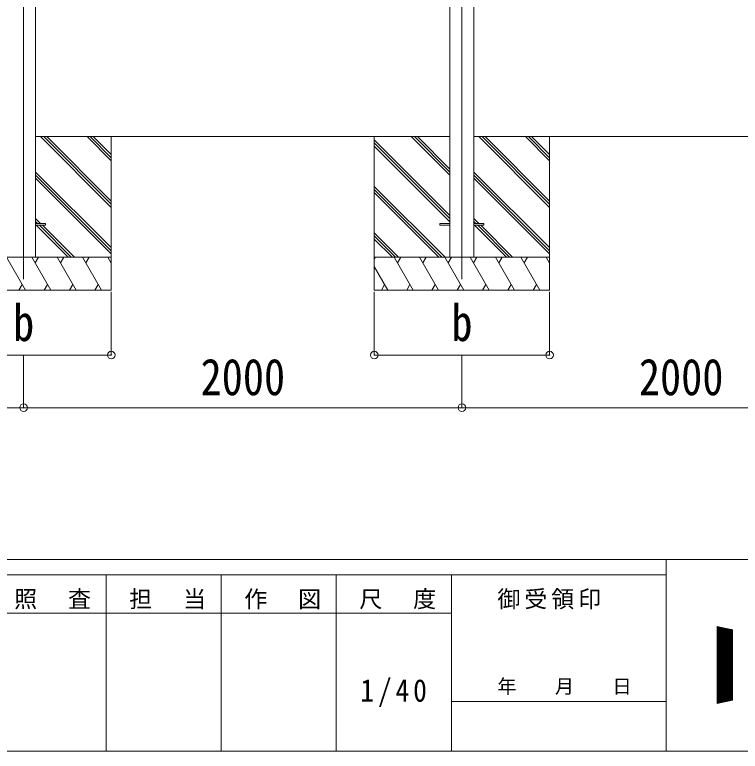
# Model space of a CAD drawing. Units: millimetres at full size. Extents: x -9783 to 9892, y -6828 to 6752.
# Drawn here: x 3313 to 6624, y -6828 to -3468 of the extents above; entities that cross this region are included whole.
import ezdxf
from ezdxf.enums import TextEntityAlignment as Align

# ---------------------------------------------------------------- set-up
doc = ezdxf.new("R2010")
doc.units = ezdxf.units.MM
doc.header["$LTSCALE"] = 35
doc.header["$PDMODE"] = 32
doc.header["$PDSIZE"] = 35
for name, color, linetype, lineweight in [('0-0_0', 7, 'Continuous', 9), ('0-1_本体', 4, 'Continuous', 9), ('0-2_部品', 7, 'Continuous', 9), ('0-8_PARTS2', 2, 'Continuous', 9), ('0-A_寸法', 6, 'Continuous', 9), ('F-0_240', 7, 'Continuous', 9)]:
    doc.layers.add(name, color=color, linetype=linetype, lineweight=lineweight)
doc.styles.add('ＭＳ ゴシック', font='')
doc.styles.get('ＭＳ ゴシック').set_extended_font_data('MS Gothic')

msp = doc.modelspace()

# ---------------------------------------------------------------- linework, layer by layer
at = {"layer": '0-0_0'}
for p, q in [((5298.87, -4024.33), (3408.87, -4024.33)), ((3753.87, -4346.79), (3431.41, -4024.33)), ((3753.87, -4332.64), (3445.55, -4024.33)), ((3753.87, -4318.5), (3459.69, -4024.33)), ((3753.87, -4134.66), (3643.54, -4024.33)), ((3753.87, -4120.51), (3657.68, -4024.33)), ((3753.87, -4106.37), (3671.83, -4024.33)), ((3753.87, -4024.33), (3753.87, -4724.32)), ((4953.87, -4024.33), (4953.87, -4724.32)), ((5298.87, -4200.16), (5123.04, -4024.33)), ((5298.87, -4186.01), (5137.18, -4024.33)), ((5298.87, -4171.87), (5151.33, -4024.33)), ((7298.87, -4024.33), (5408.87, -4024.33)), ((5753.87, -4346.79), (5431.41, -4024.33)), ((5753.87, -4332.64), (5445.55, -4024.33)), ((5753.87, -4318.5), (5459.69, -4024.33)), ((5753.87, -4134.66), (5643.54, -4024.33)), ((5753.87, -4120.51), (5657.68, -4024.33)), ((5753.87, -4106.37), (5671.83, -4024.33)), ((5753.87, -4024.33), (5753.87, -4724.32)), ((5298.87, -4384), (4953.87, -4039)), ((5298.87, -4398.14), (4953.87, -4053.15)), ((5298.87, -4412.29), (4953.87, -4067.29)), ((3753.87, -4530.63), (3408.87, -4185.64)), ((3753.87, -4544.78), (3408.87, -4199.78)), ((5753.87, -4530.63), (5408.87, -4185.64)), ((5753.87, -4544.78), (5408.87, -4199.78)), ((3753.87, -4558.92), (3408.87, -4213.92)), ((5753.87, -4558.92), (5408.87, -4213.92)), ((5277.06, -4574.32), (4953.87, -4251.14)), ((5262.92, -4574.32), (4953.87, -4265.28)), ((5248.78, -4574.32), (4953.87, -4279.42)), ((3430.93, -4419.83), (3408.87, -4397.77)), ((5430.93, -4419.83), (5408.87, -4397.77)), ((3416.79, -4419.83), (3408.87, -4411.91)), ((3557.15, -4574.32), (3411.65, -4428.83)), ((3571.29, -4574.32), (3425.79, -4428.83)), ((3585.43, -4574.32), (3439.93, -4428.83)), ((5416.79, -4419.83), (5408.87, -4411.91)), ((5557.15, -4574.32), (5411.65, -4428.83)), ((5571.29, -4574.32), (5425.79, -4428.83)), ((5585.43, -4574.32), (5439.93, -4428.83)), ((5064.93, -4574.32), (4953.87, -4463.27)), ((5050.79, -4574.32), (4953.87, -4477.41)), ((5036.65, -4574.32), (4953.87, -4491.55)), ((2953.87, -4574.32), (3753.87, -4574.32)), ((3362.72, -4724.32), (3276.11, -4574.32)), ((3478.19, -4724.32), (3391.58, -4574.32)), ((3406.58, -4600.31), (3421.59, -4574.32)), ((3593.66, -4724.32), (3507.05, -4574.32)), ((3522.05, -4600.31), (3537.06, -4574.32)), ((3709.13, -4724.32), (3622.52, -4574.32)), ((3637.52, -4600.31), (3652.52, -4574.32)), ((3753.87, -4601.83), (3737.99, -4574.32)), ((4953.87, -4574.32), (5753.87, -4574.32)), ((4959.7, -4574.32), (4953.87, -4584.42)), ((5131.78, -4724.32), (5045.17, -4574.32)), ((5075.17, -4574.32), (5060.17, -4600.31)), ((5247.25, -4724.32), (5160.64, -4574.32)), ((5175.64, -4600.31), (5190.64, -4574.32)), ((5362.72, -4724.32), (5276.11, -4574.32)), ((5291.11, -4600.31), (5306.12, -4574.32)), ((5478.19, -4724.32), (5391.58, -4574.32)), ((5406.58, -4600.31), (5421.59, -4574.32)), ((5593.66, -4724.32), (5507.05, -4574.32)), ((5522.05, -4600.31), (5537.06, -4574.32)), ((5709.13, -4724.32), (5622.52, -4574.32)), ((5637.52, -4600.31), (5652.52, -4574.32)), ((5753.87, -4601.83), (5737.99, -4574.32)), ((5016.31, -4724.32), (4953.87, -4616.19)), ((3347.72, -4698.34), (3332.72, -4724.32)), ((3463.19, -4698.34), (3448.19, -4724.32)), ((3578.66, -4698.35), (3563.66, -4724.32)), ((3694.13, -4698.35), (3679.13, -4724.32)), ((5001.31, -4698.35), (4986.31, -4724.32)), ((5116.78, -4698.35), (5101.78, -4724.32)), ((5232.25, -4698.35), (5217.25, -4724.32)), ((5347.72, -4698.34), (5332.72, -4724.32)), ((5463.19, -4698.34), (5448.19, -4724.32)), ((5578.66, -4698.35), (5563.66, -4724.32)), ((5694.13, -4698.35), (5679.13, -4724.32)), ((3753.87, -4724.32), (2953.87, -4724.32)), ((5753.87, -4724.32), (4953.87, -4724.32))]:
    msp.add_line(p, q, dxfattribs=at)
at = {"layer": '0-1_本体'}
for p, q in [((3408.87, -1394.33), (3408.87, -4574.32)), ((5298.87, -1394.33), (5298.87, -4574.32)), ((5408.87, -1394.33), (5408.87, -4574.32))]:
    msp.add_line(p, q, dxfattribs=at)
at = {"layer": '0-2_部品', "color": 4}
for p, q in [((3408.87, -4419.82), (3453.87, -4419.82)), ((3408.87, -4428.82), (3453.87, -4428.82)), ((3453.87, -4419.82), (3453.87, -4428.82)), ((5253.87, -4419.82), (5253.87, -4428.82)), ((5253.87, -4419.82), (5298.87, -4419.82)), ((5253.87, -4428.82), (5298.87, -4428.82)), ((5408.87, -4419.82), (5453.87, -4419.82)), ((5408.87, -4428.82), (5453.87, -4428.82)), ((5453.87, -4419.82), (5453.87, -4428.82))]:
    msp.add_line(p, q, dxfattribs=at)
at = {"layer": '0-8_PARTS2'}
for p, q in [((3353.87, -1428.19), (3353.87, -4674.32)), ((5353.87, -1428.19), (5353.87, -4674.32))]:
    msp.add_line(p, q, dxfattribs=at)
at = {"layer": '0-A_寸法'}
for p, q in [((3753.87, -5020.71), (3753.87, -4731.74)), ((4953.87, -5020.71), (4953.87, -4731.74)), ((5753.87, -5020.71), (5753.87, -4731.74)), ((3753.87, -5020.71), (2953.87, -5020.71)), ((3353.87, -5260.69), (3353.87, -5020.71)), ((5753.87, -5020.71), (4953.87, -5020.71)), ((5353.87, -5260.69), (5353.87, -5020.71)), ((1625.87, -5260.69), (3353.87, -5260.69)), ((3353.87, -5260.69), (5353.87, -5260.69)), ((7353.87, -5260.69), (5353.87, -5260.69))]:
    msp.add_line(p, q, dxfattribs=at)
for p in [(3753.87, -5020.71), (4953.87, -5020.71), (5753.87, -5020.71), (3353.87, -5260.69), (5353.87, -5260.69)]:
    msp.add_point(p, dxfattribs=at)
at = {"layer": 'F-0_240', "color": 5}
for p, q in [((-9783.03, -5953.1), (9396.97, -5953.1)), ((6285.75, -5953.1), (6285.75, -6828.1)), ((-9783.03, -6023.1), (6285.75, -6023.1)), ((3730.75, -6023.1), (3730.75, -6828.1)), ((4255.75, -6023.1), (4255.75, -6828.1)), ((4780.75, -6023.1), (4780.75, -6828.1)), ((5305.75, -6023.1), (5305.75, -6828.1)), ((3205.75, -6198.1), (5305.75, -6198.1)), ((5305.75, -6600.6), (6285.75, -6600.6)), ((-9783.03, -6828.1), (9396.97, -6828.1))]:
    msp.add_line(p, q, dxfattribs=at)
at = {"layer": 'F-0_240'}
for p, q in [((6519.04, -6259.47), (6589.04, -6274.05)), ((6519.04, -6259.47), (6519.04, -6609.47)), ((6519.04, -6262.76), (6534.85, -6262.76)), ((6519.04, -6266.26), (6551.65, -6266.26)), ((6519.04, -6269.76), (6568.45, -6269.76)), ((6519.04, -6273.26), (6585.25, -6273.26)), ((6519.04, -6276.76), (6589.04, -6276.76)), ((6519.04, -6280.26), (6589.04, -6280.26)), ((6521.12, -6609.03), (6521.12, -6259.9)), ((6524.62, -6608.3), (6524.62, -6260.63)), ((6528.12, -6607.58), (6528.12, -6261.36)), ((6531.62, -6606.85), (6531.62, -6262.09)), ((6535.12, -6606.12), (6535.12, -6262.81)), ((6538.62, -6605.39), (6538.62, -6263.54)), ((6542.12, -6604.66), (6542.12, -6264.27)), ((6545.62, -6603.93), (6545.62, -6265)), ((6549.12, -6603.2), (6549.12, -6265.73)), ((6552.62, -6602.47), (6552.62, -6266.46)), ((6556.12, -6601.74), (6556.12, -6267.19)), ((6559.62, -6601.01), (6559.62, -6267.92)), ((6563.12, -6600.28), (6563.12, -6268.65)), ((6566.62, -6599.55), (6566.62, -6269.38)), ((6570.12, -6598.83), (6570.12, -6270.11)), ((6573.62, -6598.1), (6573.62, -6270.84)), ((6577.12, -6597.37), (6577.12, -6271.56)), ((6580.62, -6596.64), (6580.62, -6272.29)), ((6584.12, -6595.91), (6584.12, -6273.02)), ((6587.62, -6595.18), (6587.62, -6273.75)), ((6589.04, -6274.05), (6589.04, -6594.88)), ((6519.04, -6283.76), (6589.04, -6283.76)), ((6519.04, -6287.26), (6589.04, -6287.26)), ((6519.04, -6290.76), (6589.04, -6290.76)), ((6519.04, -6294.26), (6589.04, -6294.26)), ((6519.04, -6297.76), (6589.04, -6297.76)), ((6519.04, -6301.26), (6589.04, -6301.26)), ((6519.04, -6304.76), (6589.04, -6304.76)), ((6519.04, -6308.26), (6589.04, -6308.26)), ((6519.04, -6311.76), (6589.04, -6311.76)), ((6519.04, -6315.26), (6589.04, -6315.26)), ((6519.04, -6318.76), (6589.04, -6318.76)), ((6519.04, -6322.26), (6589.04, -6322.26)), ((6519.04, -6325.76), (6589.04, -6325.76)), ((6519.04, -6329.26), (6589.04, -6329.26)), ((6519.04, -6332.76), (6589.04, -6332.76)), ((6519.04, -6336.26), (6589.04, -6336.26)), ((6519.04, -6339.76), (6589.04, -6339.76)), ((6519.04, -6343.26), (6589.04, -6343.26)), ((6519.04, -6346.76), (6589.04, -6346.76)), ((6519.04, -6350.26), (6589.04, -6350.26)), ((6519.04, -6353.76), (6589.04, -6353.76)), ((6519.04, -6357.26), (6589.04, -6357.26)), ((6519.04, -6360.76), (6589.04, -6360.76)), ((6519.04, -6364.26), (6589.04, -6364.26)), ((6519.04, -6367.76), (6589.04, -6367.76)), ((6519.04, -6371.26), (6589.04, -6371.26)), ((6519.04, -6374.76), (6589.04, -6374.76)), ((6519.04, -6378.26), (6589.04, -6378.26)), ((6519.04, -6381.76), (6589.04, -6381.76)), ((6519.04, -6385.26), (6589.04, -6385.26)), ((6519.04, -6388.76), (6589.04, -6388.76)), ((6519.04, -6392.26), (6589.04, -6392.26)), ((6519.04, -6395.76), (6589.04, -6395.76)), ((6519.04, -6399.26), (6589.04, -6399.26)), ((6519.04, -6402.76), (6589.04, -6402.76)), ((6519.04, -6406.26), (6589.04, -6406.26)), ((6519.04, -6409.76), (6589.04, -6409.76)), ((6519.04, -6413.26), (6589.04, -6413.26)), ((6519.04, -6416.76), (6589.04, -6416.76)), ((6519.04, -6420.26), (6589.04, -6420.26)), ((6519.04, -6423.76), (6589.04, -6423.76)), ((6519.04, -6427.26), (6589.04, -6427.26)), ((6519.04, -6430.76), (6589.04, -6430.76)), ((6519.04, -6434.26), (6589.04, -6434.26)), ((6519.04, -6437.76), (6589.04, -6437.76)), ((6519.04, -6441.26), (6589.04, -6441.26)), ((6519.04, -6444.76), (6589.04, -6444.76)), ((6519.04, -6448.26), (6589.04, -6448.26)), ((6519.04, -6451.76), (6589.04, -6451.76)), ((6519.04, -6455.26), (6589.04, -6455.26)), ((6519.04, -6458.76), (6589.04, -6458.76)), ((6519.04, -6462.26), (6589.04, -6462.26)), ((6519.04, -6465.76), (6589.04, -6465.76)), ((6519.04, -6469.26), (6589.04, -6469.26)), ((6519.04, -6472.76), (6589.04, -6472.76)), ((6519.04, -6476.26), (6589.04, -6476.26)), ((6519.04, -6479.76), (6589.04, -6479.76)), ((6519.04, -6483.26), (6589.04, -6483.26)), ((6519.04, -6486.76), (6589.04, -6486.76)), ((6519.04, -6490.26), (6589.04, -6490.26)), ((6519.04, -6493.76), (6589.04, -6493.76)), ((6519.04, -6497.26), (6589.04, -6497.26)), ((6519.04, -6500.76), (6589.04, -6500.76)), ((6519.04, -6504.26), (6589.04, -6504.26)), ((6519.04, -6507.76), (6589.04, -6507.76)), ((6519.04, -6511.26), (6589.04, -6511.26)), ((6519.04, -6514.76), (6589.04, -6514.76)), ((6519.04, -6518.26), (6589.04, -6518.26)), ((6519.04, -6521.76), (6589.04, -6521.76)), ((6519.04, -6525.26), (6589.04, -6525.26)), ((6519.04, -6528.76), (6589.04, -6528.76)), ((6519.04, -6532.26), (6589.04, -6532.26)), ((6519.04, -6535.76), (6589.04, -6535.76)), ((6519.04, -6539.26), (6589.04, -6539.26)), ((6519.04, -6542.76), (6589.04, -6542.76)), ((6519.04, -6546.26), (6589.04, -6546.26)), ((6519.04, -6549.76), (6589.04, -6549.76)), ((6519.04, -6553.26), (6589.04, -6553.26)), ((6519.04, -6556.76), (6589.04, -6556.76)), ((6519.04, -6560.26), (6589.04, -6560.26)), ((6519.04, -6563.76), (6589.04, -6563.76)), ((6519.04, -6567.26), (6589.04, -6567.26)), ((6519.04, -6570.76), (6589.04, -6570.76)), ((6519.04, -6574.26), (6589.04, -6574.26)), ((6519.04, -6577.76), (6589.04, -6577.76)), ((6519.04, -6581.26), (6589.04, -6581.26)), ((6519.04, -6584.76), (6589.04, -6584.76)), ((6519.04, -6588.26), (6589.04, -6588.26)), ((6519.04, -6591.76), (6589.04, -6591.76)), ((6589.04, -6594.88), (6519.04, -6609.47)), ((6519.04, -6595.26), (6587.23, -6595.26)), ((6519.04, -6598.76), (6570.43, -6598.76)), ((6519.04, -6602.26), (6553.63, -6602.26)), ((6519.04, -6605.76), (6536.83, -6605.76)), ((6519.04, -6609.26), (6520.03, -6609.26))]:
    msp.add_line(p, q, dxfattribs=at)

# ---------------------------------------------------------------- texts
at = {"layer": '0-A_寸法', "color": 7, "style": 'ＭＳ ゴシック', "width": 0.85}
for s, p in [('b', (3305.75, -5006.34)), ('b', (5305.75, -5006.34)), ('2000', (4161.37, -5253.69)), ('2000', (6161.37, -5253.69))]:
    msp.add_text(s, height=166.8, dxfattribs=at).set_placement(p, align=Align.BOTTOM_LEFT)
at = {"layer": 'F-0_240', "style": 'ＭＳ ゴシック'}
msp.add_text('年\u3000\u3000月\u3000\u3000日', height=64.15, dxfattribs=at).set_placement((5515.76, -6583.1), align=Align.BOTTOM_LEFT)
at = {"layer": 'F-0_240', "attachment_point": 7, "style": 'ＭＳ ゴシック'}
for s, insert, char_height in [('\\T1.17;照\u3000査', (3310.76, -6180.6), 76.98), ('\\T1.17;担\u3000当', (3835.76, -6180.6), 76.98), ('\\T1.17;作\u3000図', (4360.75, -6180.6), 76.98), ('\\T1.17;尺\u3000度', (4885.76, -6180.6), 76.98), ('\\T1.17;御受領印', (5515.75, -6180.6), 76.98), ('\\T1.28;\\W0.9;1/40', (4890.13, -6626.85), 102.6)]:
    msp.add_mtext(s, dxfattribs=dict(at, insert=insert, char_height=char_height))

doc.saveas('drawing.dxf')
